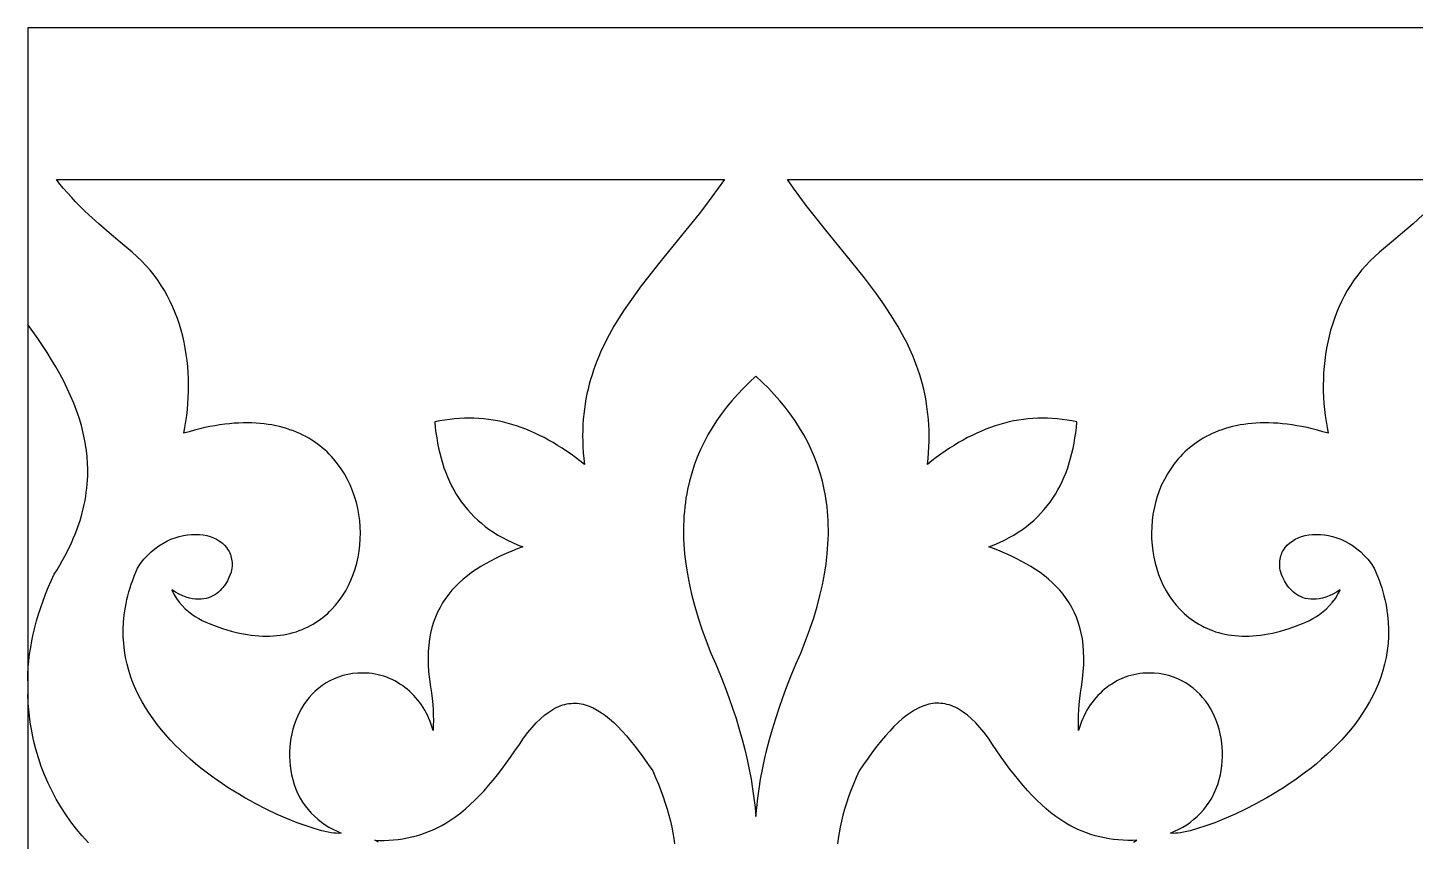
# Model space of a CAD drawing. Extents: x -53 to 63, y 3 to 43.
# Drawn here: x -53.04 to -24.54, y 26.06 to 42.78 of the extents above; entities that cross this region are included whole.
import ezdxf

# ---------------------------------------------------------------- set-up
doc = ezdxf.new("R2010")
doc.units = 0
doc.header["$MEASUREMENT"] = 0
doc.layers.get('0').update_dxf_attribs({"linetype": 'CONTINUOUS'})
doc.layers.add('LAYER_1', color=18, linetype='CONTINUOUS')

msp = doc.modelspace()

# ---------------------------------------------------------------- linework, layer by layer
msp.add_line((-53.042, 42.78), (-53.042, 2.794))
at = {"layer": 'LAYER_1'}
for points in [[(63.41, 42.78), (-53.042, 42.78)], [(-24.39, 38.937), (-24.59, 38.754), (-24.804, 38.567), (-25.033, 38.373), (-25.276, 38.17), (-25.376, 38.082), (-25.471, 37.99), (-25.561, 37.895), (-25.647, 37.798), (-25.727, 37.697), (-25.803, 37.593), (-25.874, 37.487), (-25.94, 37.379), (-26.002, 37.268), (-26.06, 37.155), (-26.113, 37.04), (-26.162, 36.923), (-26.206, 36.805), (-26.247, 36.685), (-26.283, 36.564), (-26.315, 36.442), (-26.343, 36.318), (-26.368, 36.194), (-26.388, 36.069), (-26.404, 35.943), (-26.417, 35.817), (-26.427, 35.691), (-26.432, 35.564), (-26.434, 35.438), (-26.433, 35.312), (-26.428, 35.186), (-26.42, 35.06), (-26.408, 34.936), (-26.394, 34.812), (-26.376, 34.689), (-26.355, 34.567), (-26.331, 34.447), (-26.443, 34.48), (-26.553, 34.51), (-26.661, 34.538), (-26.767, 34.563), (-26.871, 34.584), (-26.974, 34.603), (-27.074, 34.62), (-27.173, 34.633), (-27.271, 34.644), (-27.366, 34.652), (-27.459, 34.658), (-27.551, 34.661), (-27.641, 34.662), (-27.729, 34.66), (-27.816, 34.656), (-27.901, 34.65), (-27.983, 34.641), (-28.065, 34.631), (-28.144, 34.618), (-28.222, 34.602), (-28.297, 34.585), (-28.371, 34.566), (-28.444, 34.545), (-28.514, 34.521), (-28.583, 34.496), (-28.65, 34.469), (-28.716, 34.441), (-28.78, 34.41), (-28.842, 34.378), (-28.902, 34.344), (-28.96, 34.308), (-29.017, 34.271), (-29.072, 34.232), (-29.126, 34.192), (-29.178, 34.151), (-29.228, 34.108), (-29.276, 34.063), (-29.323, 34.018), (-29.368, 33.971), (-29.411, 33.923), (-29.493, 33.823), (-29.568, 33.719), (-29.636, 33.611), (-29.698, 33.5), (-29.753, 33.386), (-29.801, 33.268), (-29.844, 33.149), (-29.879, 33.027), (-29.909, 32.904), (-29.932, 32.779), (-29.948, 32.654), (-29.958, 32.528), (-29.962, 32.402), (-29.96, 32.276), (-29.951, 32.15), (-29.936, 32.026), (-29.915, 31.902), (-29.888, 31.781), (-29.855, 31.662), (-29.816, 31.545), (-29.77, 31.43), (-29.719, 31.32), (-29.662, 31.212), (-29.598, 31.109), (-29.529, 31.009), (-29.454, 30.915), (-29.373, 30.825), (-29.33, 30.783), (-29.286, 30.741), (-29.241, 30.701), (-29.194, 30.663), (-29.145, 30.626), (-29.096, 30.591), (-29.044, 30.557), (-28.992, 30.525), (-28.937, 30.495), (-28.882, 30.467), (-28.825, 30.44), (-28.767, 30.415), (-28.707, 30.392), (-28.646, 30.371), (-28.583, 30.352), (-28.519, 30.336), (-28.454, 30.321), (-28.387, 30.308), (-28.319, 30.298), (-28.249, 30.29), (-28.178, 30.284), (-28.106, 30.28), (-28.033, 30.279), (-27.958, 30.28), (-27.881, 30.284), (-27.804, 30.29), (-27.725, 30.299), (-27.644, 30.31), (-27.563, 30.324), (-27.479, 30.341), (-27.395, 30.36), (-27.309, 30.383), (-27.222, 30.408), (-27.134, 30.436), (-27.002, 30.481), (-26.861, 30.536), (-26.789, 30.567), (-26.717, 30.602), (-26.645, 30.641), (-26.573, 30.684), (-26.502, 30.732), (-26.433, 30.785), (-26.367, 30.843), (-26.303, 30.907), (-26.242, 30.978), (-26.185, 31.056), (-26.132, 31.141), (-26.107, 31.186), (-26.084, 31.233), (-26.163, 31.185), (-26.239, 31.144), (-26.313, 31.11), (-26.383, 31.083), (-26.45, 31.063), (-26.515, 31.048), (-26.577, 31.039), (-26.635, 31.036), (-26.692, 31.037), (-26.745, 31.043), (-26.796, 31.053), (-26.844, 31.068), (-26.89, 31.085), (-26.933, 31.106), (-26.973, 31.13), (-27.011, 31.157), (-27.047, 31.185), (-27.08, 31.216), (-27.111, 31.248), (-27.14, 31.281), (-27.166, 31.315), (-27.19, 31.349), (-27.232, 31.417), (-27.265, 31.483), (-27.291, 31.544), (-27.308, 31.596), (-27.318, 31.637), (-27.324, 31.677), (-27.328, 31.716), (-27.329, 31.753), (-27.328, 31.79), (-27.326, 31.826), (-27.321, 31.86), (-27.314, 31.894), (-27.305, 31.927), (-27.295, 31.958), (-27.282, 31.989), (-27.268, 32.019), (-27.252, 32.047), (-27.215, 32.101), (-27.172, 32.15), (-27.123, 32.194), (-27.069, 32.234), (-27.01, 32.269), (-26.947, 32.299), (-26.879, 32.324), (-26.808, 32.344), (-26.733, 32.359), (-26.656, 32.368), (-26.576, 32.371), (-26.494, 32.369), (-26.411, 32.361), (-26.327, 32.347), (-26.242, 32.327), (-26.157, 32.301), (-26.072, 32.269), (-25.988, 32.23), (-25.905, 32.185), (-25.823, 32.134), (-25.743, 32.075), (-25.665, 32.01), (-25.591, 31.938), (-25.519, 31.859), (-25.451, 31.772), (-25.387, 31.678), (-25.352, 31.595), (-25.319, 31.513), (-25.288, 31.431), (-25.26, 31.349), (-25.234, 31.269), (-25.21, 31.188), (-25.188, 31.109), (-25.169, 31.03), (-25.152, 30.951), (-25.138, 30.873), (-25.125, 30.796), (-25.115, 30.719), (-25.1, 30.567), (-25.093, 30.418), (-25.095, 30.27), (-25.104, 30.126), (-25.12, 29.983), (-25.143, 29.843), (-25.173, 29.706), (-25.209, 29.571), (-25.252, 29.438), (-25.301, 29.308), (-25.356, 29.18), (-25.416, 29.055), (-25.481, 28.932), (-25.551, 28.812), (-25.626, 28.694), (-25.705, 28.579), (-25.789, 28.466), (-25.876, 28.356), (-25.967, 28.249), (-26.062, 28.144), (-26.159, 28.041), (-26.26, 27.942), (-26.363, 27.845), (-26.468, 27.751), (-26.576, 27.659), (-26.685, 27.57), (-26.796, 27.484), (-26.908, 27.4), (-27.021, 27.32), (-27.135, 27.242), (-27.25, 27.166), (-27.364, 27.094), (-27.479, 27.024), (-27.593, 26.957), (-27.707, 26.893), (-27.82, 26.832), (-28.043, 26.718), (-28.259, 26.616), (-28.467, 26.525), (-28.664, 26.446), (-28.848, 26.379), (-29.018, 26.324), (-29.171, 26.281), (-29.305, 26.251), (-29.364, 26.24), (-29.418, 26.232), (-29.466, 26.228), (-29.508, 26.227), (-29.543, 26.228), (-29.573, 26.233), (-29.486, 26.27), (-29.401, 26.311), (-29.319, 26.356), (-29.239, 26.405), (-29.162, 26.459), (-29.089, 26.516), (-29.019, 26.578), (-28.952, 26.644), (-28.889, 26.715), (-28.83, 26.79), (-28.775, 26.87), (-28.725, 26.953), (-28.679, 27.042), (-28.638, 27.135), (-28.602, 27.232), (-28.571, 27.334), (-28.548, 27.427), (-28.53, 27.52), (-28.517, 27.614), (-28.509, 27.709), (-28.504, 27.804), (-28.505, 27.9), (-28.51, 27.995), (-28.519, 28.089), (-28.533, 28.183), (-28.552, 28.275), (-28.574, 28.367), (-28.602, 28.457), (-28.633, 28.545), (-28.669, 28.631), (-28.709, 28.714), (-28.753, 28.795), (-28.801, 28.873), (-28.854, 28.948), (-28.911, 29.02), (-28.972, 29.088), (-29.037, 29.152), (-29.106, 29.212), (-29.179, 29.267), (-29.256, 29.318), (-29.337, 29.364), (-29.422, 29.404), (-29.511, 29.439), (-29.604, 29.469), (-29.7, 29.492), (-29.801, 29.509), (-29.905, 29.519), (-30.013, 29.522), (-30.077, 29.521), (-30.14, 29.517), (-30.203, 29.509), (-30.265, 29.5), (-30.326, 29.487), (-30.386, 29.472), (-30.445, 29.454), (-30.503, 29.434), (-30.561, 29.411), (-30.617, 29.386), (-30.672, 29.358), (-30.725, 29.328), (-30.778, 29.296), (-30.829, 29.262), (-30.878, 29.225), (-30.927, 29.187), (-30.973, 29.147), (-31.018, 29.104), (-31.062, 29.06), (-31.104, 29.014), (-31.144, 28.966), (-31.183, 28.916), (-31.219, 28.865), (-31.254, 28.812), (-31.287, 28.758), (-31.318, 28.702), (-31.347, 28.645), (-31.374, 28.586), (-31.398, 28.526), (-31.421, 28.465), (-31.441, 28.403), (-31.459, 28.339), (-31.463, 28.44), (-31.464, 28.545), (-31.463, 28.653), (-31.457, 28.764), (-31.449, 28.878), (-31.437, 28.996), (-31.421, 29.116), (-31.401, 29.241), (-31.379, 29.397), (-31.363, 29.547), (-31.354, 29.692), (-31.351, 29.832), (-31.355, 29.967), (-31.365, 30.096), (-31.381, 30.221), (-31.404, 30.34), (-31.432, 30.455), (-31.465, 30.566), (-31.505, 30.672), (-31.549, 30.773), (-31.599, 30.871), (-31.653, 30.964), (-31.713, 31.054), (-31.777, 31.14), (-31.845, 31.222), (-31.918, 31.301), (-31.995, 31.377), (-32.076, 31.449), (-32.161, 31.518), (-32.25, 31.584), (-32.342, 31.648), (-32.437, 31.708), (-32.536, 31.767), (-32.638, 31.822), (-32.742, 31.876), (-32.85, 31.927), (-32.96, 31.977), (-33.072, 32.024), (-33.186, 32.07), (-33.303, 32.114), (-33.193, 32.157), (-33.087, 32.203), (-32.984, 32.252), (-32.886, 32.303), (-32.791, 32.357), (-32.701, 32.414), (-32.614, 32.473), (-32.53, 32.534), (-32.45, 32.599), (-32.374, 32.665), (-32.301, 32.734), (-32.232, 32.806), (-32.166, 32.88), (-32.103, 32.956), (-32.044, 33.034), (-31.988, 33.115), (-31.935, 33.198), (-31.885, 33.283), (-31.839, 33.37), (-31.795, 33.459), (-31.755, 33.551), (-31.717, 33.644), (-31.682, 33.739), (-31.651, 33.837), (-31.622, 33.936), (-31.595, 34.037), (-31.572, 34.14), (-31.551, 34.244), (-31.533, 34.351), (-31.517, 34.459), (-31.504, 34.569), (-31.493, 34.68), (-31.595, 34.702), (-31.697, 34.72), (-31.798, 34.734), (-31.899, 34.745), (-32, 34.753), (-32.1, 34.758), (-32.199, 34.759), (-32.298, 34.757), (-32.397, 34.752), (-32.495, 34.744), (-32.593, 34.733), (-32.691, 34.718), (-32.788, 34.7), (-32.884, 34.68), (-32.98, 34.656), (-33.076, 34.629), (-33.172, 34.599), (-33.267, 34.566), (-33.362, 34.53), (-33.456, 34.491), (-33.55, 34.45), (-33.644, 34.405), (-33.738, 34.358), (-33.831, 34.308), (-33.924, 34.255), (-34.016, 34.199), (-34.108, 34.14), (-34.2, 34.079), (-34.292, 34.015), (-34.383, 33.949), (-34.474, 33.88), (-34.565, 33.808), (-34.552, 33.929), (-34.542, 34.049), (-34.535, 34.167), (-34.531, 34.283), (-34.53, 34.398), (-34.531, 34.511), (-34.536, 34.622), (-34.543, 34.731), (-34.553, 34.839), (-34.566, 34.945), (-34.581, 35.05), (-34.598, 35.153), (-34.619, 35.255), (-34.641, 35.355), (-34.666, 35.454), (-34.693, 35.552), (-34.722, 35.649), (-34.753, 35.745), (-34.787, 35.839), (-34.822, 35.932), (-34.86, 36.025), (-34.899, 36.116), (-34.983, 36.296), (-35.074, 36.472), (-35.171, 36.645), (-35.274, 36.816), (-35.382, 36.984), (-35.495, 37.151), (-35.613, 37.316), (-35.734, 37.479), (-35.859, 37.642), (-36.117, 37.966), (-36.382, 38.292), (-36.651, 38.621), (-36.92, 38.957), (-37.053, 39.129), (-37.184, 39.303), (-37.314, 39.481), (-37.441, 39.662), (-23.721, 39.662)], [(-51.796, 26.036), (-51.922, 26.173), (-52.042, 26.315), (-52.155, 26.462), (-52.262, 26.614), (-52.362, 26.769), (-52.456, 26.929), (-52.543, 27.092), (-52.624, 27.259), (-52.697, 27.43), (-52.764, 27.604), (-52.824, 27.78), (-52.877, 27.96), (-52.922, 28.142), (-52.961, 28.327), (-52.992, 28.513), (-53.016, 28.702), (-53.033, 28.893), (-53.042, 29.085), (-53.042, 26.033)], [(-45.84, 26.043), (-45.915, 26.086), (-45.82, 26.082), (-45.724, 26.081), (-45.628, 26.085), (-45.532, 26.091), (-45.436, 26.102), (-45.341, 26.115), (-45.246, 26.133), (-45.152, 26.153), (-45.059, 26.177), (-44.968, 26.204), (-44.878, 26.235), (-44.789, 26.269), (-44.702, 26.306), (-44.617, 26.346), (-44.535, 26.39), (-44.455, 26.436), (-44.351, 26.502), (-44.249, 26.574), (-44.15, 26.65), (-44.051, 26.731), (-43.954, 26.818), (-43.859, 26.909), (-43.764, 27.004), (-43.671, 27.104), (-43.578, 27.209), (-43.486, 27.318), (-43.395, 27.431), (-43.305, 27.548), (-43.214, 27.669), (-43.124, 27.794), (-43.035, 27.923), (-42.945, 28.055), (-42.857, 28.182), (-42.769, 28.298), (-42.683, 28.403), (-42.597, 28.498), (-42.512, 28.582), (-42.427, 28.656), (-42.343, 28.72), (-42.301, 28.748), (-42.259, 28.774), (-42.217, 28.797), (-42.175, 28.818), (-42.133, 28.836), (-42.092, 28.853), (-42.05, 28.866), (-42.008, 28.878), (-41.967, 28.887), (-41.926, 28.894), (-41.884, 28.898), (-41.843, 28.901), (-41.801, 28.901), (-41.76, 28.899), (-41.718, 28.894), (-41.677, 28.888), (-41.635, 28.879), (-41.594, 28.868), (-41.511, 28.84), (-41.428, 28.804), (-41.344, 28.759), (-41.26, 28.707), (-41.176, 28.646), (-41.091, 28.578), (-41.006, 28.503), (-40.92, 28.42), (-40.834, 28.329), (-40.747, 28.232), (-40.659, 28.128), (-40.57, 28.017), (-40.481, 27.899), (-40.39, 27.775), (-40.299, 27.645), (-40.206, 27.509), (-40.146, 27.373), (-40.09, 27.239), (-40.038, 27.107), (-39.991, 26.977), (-39.947, 26.849), (-39.908, 26.723), (-39.874, 26.599), (-39.843, 26.477), (-39.816, 26.357), (-39.793, 26.239), (-39.774, 26.123), (-39.759, 26.009)], [(-30.334, 26.043), (-30.26, 26.086), (-30.355, 26.082), (-30.451, 26.081), (-30.547, 26.085), (-30.643, 26.091), (-30.739, 26.102), (-30.834, 26.115), (-30.929, 26.133), (-31.023, 26.153), (-31.116, 26.177), (-31.207, 26.204), (-31.298, 26.235), (-31.386, 26.269), (-31.473, 26.306), (-31.558, 26.346), (-31.641, 26.39), (-31.721, 26.436), (-31.824, 26.502), (-31.926, 26.574), (-32.026, 26.65), (-32.124, 26.731), (-32.221, 26.818), (-32.316, 26.909), (-32.411, 27.004), (-32.504, 27.104), (-32.596, 27.209), (-32.688, 27.318), (-32.778, 27.431), (-32.868, 27.548), (-32.958, 27.669), (-33.047, 27.794), (-33.136, 27.923), (-33.225, 28.055), (-33.313, 28.182), (-33.401, 28.298), (-33.487, 28.403), (-33.573, 28.498), (-33.658, 28.582), (-33.743, 28.656), (-33.828, 28.72), (-33.87, 28.748), (-33.912, 28.774), (-33.953, 28.797), (-33.995, 28.818), (-34.037, 28.836), (-34.079, 28.853), (-34.12, 28.866), (-34.162, 28.878), (-34.203, 28.887), (-34.245, 28.894), (-34.286, 28.898), (-34.328, 28.901), (-34.369, 28.901), (-34.411, 28.899), (-34.452, 28.894), (-34.494, 28.888), (-34.535, 28.879), (-34.577, 28.868), (-34.66, 28.84), (-34.743, 28.804), (-34.827, 28.759), (-34.911, 28.707), (-34.996, 28.646), (-35.08, 28.578), (-35.166, 28.503), (-35.252, 28.42), (-35.338, 28.329), (-35.426, 28.232), (-35.514, 28.128), (-35.603, 28.017), (-35.693, 27.899), (-35.783, 27.775), (-35.875, 27.645), (-35.968, 27.509), (-36.028, 27.373), (-36.084, 27.239), (-36.136, 27.107), (-36.183, 26.977), (-36.226, 26.849), (-36.265, 26.723), (-36.3, 26.599), (-36.33, 26.477), (-36.357, 26.357), (-36.38, 26.239), (-36.399, 26.123), (-36.414, 26.009)]]:
    msp.add_lwpolyline(points, dxfattribs=at)
for points in [[(-52.454, 39.662), (-38.734, 39.662), (-38.861, 39.481), (-38.99, 39.303), (-39.122, 39.129), (-39.255, 38.957), (-39.524, 38.621), (-39.793, 38.292), (-40.058, 37.966), (-40.316, 37.642), (-40.44, 37.479), (-40.562, 37.316), (-40.679, 37.151), (-40.793, 36.984), (-40.901, 36.816), (-41.004, 36.645), (-41.101, 36.472), (-41.192, 36.296), (-41.276, 36.116), (-41.315, 36.025), (-41.353, 35.932), (-41.388, 35.839), (-41.422, 35.745), (-41.453, 35.649), (-41.482, 35.552), (-41.509, 35.454), (-41.534, 35.355), (-41.556, 35.255), (-41.577, 35.153), (-41.594, 35.05), (-41.609, 34.945), (-41.622, 34.839), (-41.632, 34.731), (-41.639, 34.622), (-41.644, 34.511), (-41.645, 34.398), (-41.644, 34.283), (-41.64, 34.167), (-41.633, 34.049), (-41.623, 33.929), (-41.61, 33.808), (-41.7, 33.88), (-41.792, 33.949), (-41.883, 34.015), (-41.975, 34.079), (-42.066, 34.14), (-42.159, 34.199), (-42.251, 34.255), (-42.344, 34.308), (-42.437, 34.358), (-42.531, 34.405), (-42.624, 34.45), (-42.719, 34.491), (-42.813, 34.53), (-42.908, 34.566), (-43.003, 34.599), (-43.098, 34.629), (-43.194, 34.656), (-43.291, 34.68), (-43.387, 34.7), (-43.484, 34.718), (-43.582, 34.733), (-43.68, 34.744), (-43.778, 34.752), (-43.877, 34.757), (-43.976, 34.759), (-44.075, 34.758), (-44.175, 34.753), (-44.276, 34.745), (-44.376, 34.734), (-44.478, 34.72), (-44.58, 34.702), (-44.682, 34.68), (-44.671, 34.569), (-44.658, 34.459), (-44.642, 34.351), (-44.624, 34.244), (-44.603, 34.14), (-44.58, 34.037), (-44.553, 33.936), (-44.524, 33.837), (-44.493, 33.739), (-44.458, 33.644), (-44.42, 33.551), (-44.38, 33.459), (-44.336, 33.37), (-44.29, 33.283), (-44.24, 33.198), (-44.187, 33.115), (-44.131, 33.034), (-44.072, 32.956), (-44.009, 32.88), (-43.943, 32.806), (-43.874, 32.734), (-43.801, 32.665), (-43.725, 32.599), (-43.645, 32.534), (-43.562, 32.473), (-43.474, 32.414), (-43.384, 32.357), (-43.289, 32.303), (-43.191, 32.252), (-43.089, 32.203), (-42.983, 32.157), (-42.873, 32.114), (-42.989, 32.07), (-43.103, 32.024), (-43.216, 31.977), (-43.325, 31.927), (-43.433, 31.876), (-43.537, 31.822), (-43.639, 31.767), (-43.737, 31.708), (-43.833, 31.648), (-43.925, 31.584), (-44.013, 31.518), (-44.098, 31.449), (-44.179, 31.377), (-44.256, 31.301), (-44.329, 31.222), (-44.397, 31.14), (-44.461, 31.054), (-44.521, 30.964), (-44.575, 30.871), (-44.625, 30.773), (-44.669, 30.672), (-44.708, 30.566), (-44.741, 30.455), (-44.769, 30.34), (-44.791, 30.221), (-44.807, 30.096), (-44.817, 29.967), (-44.821, 29.832), (-44.818, 29.692), (-44.808, 29.547), (-44.792, 29.397), (-44.769, 29.241), (-44.751, 29.116), (-44.736, 28.996), (-44.725, 28.878), (-44.717, 28.764), (-44.712, 28.653), (-44.71, 28.545), (-44.712, 28.44), (-44.716, 28.339), (-44.734, 28.403), (-44.754, 28.465), (-44.776, 28.526), (-44.801, 28.586), (-44.828, 28.645), (-44.857, 28.702), (-44.888, 28.758), (-44.921, 28.812), (-44.955, 28.865), (-44.992, 28.916), (-45.03, 28.966), (-45.071, 29.014), (-45.113, 29.06), (-45.156, 29.104), (-45.201, 29.147), (-45.248, 29.187), (-45.296, 29.225), (-45.346, 29.262), (-45.397, 29.296), (-45.449, 29.328), (-45.502, 29.358), (-45.557, 29.386), (-45.613, 29.411), (-45.67, 29.434), (-45.728, 29.454), (-45.787, 29.472), (-45.846, 29.487), (-45.907, 29.5), (-45.969, 29.509), (-46.031, 29.517), (-46.094, 29.521), (-46.158, 29.522), (-46.266, 29.519), (-46.37, 29.509), (-46.471, 29.492), (-46.568, 29.469), (-46.661, 29.439), (-46.75, 29.404), (-46.835, 29.364), (-46.916, 29.318), (-46.993, 29.267), (-47.067, 29.212), (-47.136, 29.152), (-47.201, 29.088), (-47.261, 29.02), (-47.318, 28.948), (-47.371, 28.873), (-47.419, 28.795), (-47.463, 28.714), (-47.503, 28.631), (-47.539, 28.545), (-47.57, 28.457), (-47.597, 28.367), (-47.62, 28.275), (-47.638, 28.183), (-47.652, 28.089), (-47.661, 27.995), (-47.666, 27.9), (-47.666, 27.804), (-47.662, 27.709), (-47.653, 27.614), (-47.64, 27.52), (-47.622, 27.427), (-47.599, 27.334), (-47.569, 27.232), (-47.534, 27.135), (-47.494, 27.042), (-47.448, 26.953), (-47.398, 26.87), (-47.344, 26.79), (-47.285, 26.715), (-47.222, 26.644), (-47.156, 26.578), (-47.086, 26.516), (-47.012, 26.459), (-46.936, 26.405), (-46.856, 26.356), (-46.774, 26.311), (-46.689, 26.27), (-46.602, 26.233), (-46.631, 26.228), (-46.667, 26.227), (-46.709, 26.228), (-46.757, 26.232), (-46.81, 26.24), (-46.87, 26.251), (-47.004, 26.281), (-47.157, 26.324), (-47.326, 26.379), (-47.511, 26.446), (-47.708, 26.525), (-47.916, 26.616), (-48.132, 26.718), (-48.355, 26.832), (-48.468, 26.893), (-48.581, 26.957), (-48.696, 27.024), (-48.81, 27.094), (-48.925, 27.166), (-49.04, 27.242), (-49.154, 27.32), (-49.267, 27.4), (-49.379, 27.484), (-49.49, 27.57), (-49.599, 27.659), (-49.706, 27.751), (-49.812, 27.845), (-49.915, 27.942), (-50.015, 28.041), (-50.113, 28.144), (-50.207, 28.249), (-50.298, 28.356), (-50.386, 28.466), (-50.469, 28.579), (-50.549, 28.694), (-50.624, 28.812), (-50.694, 28.932), (-50.759, 29.055), (-50.819, 29.18), (-50.874, 29.308), (-50.923, 29.438), (-50.965, 29.571), (-51.002, 29.706), (-51.032, 29.843), (-51.055, 29.983), (-51.071, 30.126), (-51.08, 30.27), (-51.081, 30.418), (-51.075, 30.567), (-51.06, 30.719), (-51.05, 30.796), (-51.037, 30.873), (-51.022, 30.951), (-51.006, 31.03), (-50.986, 31.109), (-50.965, 31.188), (-50.941, 31.269), (-50.915, 31.349), (-50.887, 31.431), (-50.856, 31.513), (-50.823, 31.595), (-50.787, 31.678), (-50.723, 31.772), (-50.655, 31.859), (-50.583, 31.938), (-50.508, 32.01), (-50.43, 32.075), (-50.35, 32.134), (-50.268, 32.185), (-50.185, 32.23), (-50.101, 32.269), (-50.016, 32.301), (-49.931, 32.327), (-49.846, 32.347), (-49.762, 32.361), (-49.679, 32.369), (-49.597, 32.371), (-49.517, 32.368), (-49.44, 32.359), (-49.366, 32.344), (-49.295, 32.324), (-49.227, 32.299), (-49.164, 32.269), (-49.105, 32.234), (-49.051, 32.194), (-49.002, 32.15), (-48.959, 32.101), (-48.923, 32.047), (-48.907, 32.019), (-48.893, 31.989), (-48.88, 31.958), (-48.87, 31.927), (-48.861, 31.894), (-48.854, 31.86), (-48.849, 31.826), (-48.847, 31.79), (-48.846, 31.753), (-48.847, 31.716), (-48.851, 31.677), (-48.857, 31.637), (-48.867, 31.596), (-48.884, 31.544), (-48.909, 31.483), (-48.942, 31.417), (-48.984, 31.349), (-49.008, 31.315), (-49.034, 31.281), (-49.062, 31.248), (-49.093, 31.216), (-49.126, 31.185), (-49.161, 31.157), (-49.199, 31.13), (-49.239, 31.106), (-49.282, 31.085), (-49.328, 31.068), (-49.376, 31.053), (-49.426, 31.043), (-49.479, 31.037), (-49.535, 31.036), (-49.594, 31.039), (-49.656, 31.048), (-49.72, 31.063), (-49.787, 31.083), (-49.857, 31.11), (-49.93, 31.144), (-50.007, 31.185), (-50.086, 31.233), (-50.063, 31.186), (-50.039, 31.141), (-49.987, 31.056), (-49.93, 30.978), (-49.87, 30.907), (-49.807, 30.843), (-49.74, 30.785), (-49.672, 30.732), (-49.602, 30.684), (-49.53, 30.641), (-49.458, 30.602), (-49.386, 30.567), (-49.314, 30.536), (-49.173, 30.481), (-49.041, 30.436), (-48.953, 30.408), (-48.866, 30.383), (-48.78, 30.36), (-48.696, 30.341), (-48.613, 30.324), (-48.531, 30.31), (-48.45, 30.299), (-48.371, 30.29), (-48.294, 30.284), (-48.217, 30.28), (-48.142, 30.279), (-48.069, 30.28), (-47.996, 30.284), (-47.926, 30.29), (-47.856, 30.298), (-47.788, 30.308), (-47.721, 30.321), (-47.656, 30.336), (-47.592, 30.352), (-47.529, 30.371), (-47.468, 30.392), (-47.408, 30.415), (-47.35, 30.44), (-47.293, 30.467), (-47.237, 30.495), (-47.183, 30.525), (-47.13, 30.557), (-47.079, 30.591), (-47.029, 30.626), (-46.981, 30.663), (-46.934, 30.701), (-46.888, 30.741), (-46.844, 30.783), (-46.801, 30.825), (-46.72, 30.915), (-46.645, 31.009), (-46.576, 31.109), (-46.512, 31.212), (-46.455, 31.32), (-46.403, 31.43), (-46.358, 31.545), (-46.318, 31.662), (-46.285, 31.781), (-46.258, 31.902), (-46.237, 32.026), (-46.222, 32.15), (-46.213, 32.276), (-46.211, 32.402), (-46.214, 32.528), (-46.224, 32.654), (-46.241, 32.779), (-46.264, 32.904), (-46.293, 33.027), (-46.328, 33.149), (-46.37, 33.268), (-46.419, 33.386), (-46.474, 33.5), (-46.536, 33.611), (-46.604, 33.719), (-46.679, 33.823), (-46.76, 33.923), (-46.804, 33.971), (-46.849, 34.018), (-46.895, 34.063), (-46.943, 34.108), (-46.993, 34.151), (-47.045, 34.192), (-47.099, 34.232), (-47.154, 34.271), (-47.21, 34.308), (-47.269, 34.344), (-47.329, 34.378), (-47.391, 34.41), (-47.455, 34.441), (-47.52, 34.469), (-47.587, 34.496), (-47.656, 34.521), (-47.727, 34.545), (-47.799, 34.566), (-47.873, 34.585), (-47.949, 34.602), (-48.026, 34.618), (-48.106, 34.631), (-48.187, 34.641), (-48.27, 34.65), (-48.354, 34.656), (-48.441, 34.66), (-48.529, 34.662), (-48.619, 34.661), (-48.711, 34.658), (-48.804, 34.652), (-48.9, 34.644), (-48.997, 34.633), (-49.096, 34.62), (-49.197, 34.603), (-49.299, 34.584), (-49.403, 34.563), (-49.51, 34.538), (-49.618, 34.51), (-49.728, 34.48), (-49.839, 34.447), (-49.816, 34.567), (-49.795, 34.689), (-49.778, 34.812), (-49.763, 34.936), (-49.752, 35.06), (-49.744, 35.186), (-49.74, 35.312), (-49.739, 35.438), (-49.741, 35.564), (-49.747, 35.691), (-49.756, 35.817), (-49.769, 35.943), (-49.786, 36.069), (-49.806, 36.194), (-49.831, 36.318), (-49.859, 36.442), (-49.891, 36.564), (-49.928, 36.685), (-49.968, 36.805), (-50.013, 36.923), (-50.062, 37.04), (-50.115, 37.155), (-50.172, 37.268), (-50.234, 37.379), (-50.301, 37.487), (-50.372, 37.593), (-50.448, 37.697), (-50.528, 37.798), (-50.614, 37.895), (-50.704, 37.99), (-50.799, 38.082), (-50.899, 38.17), (-51.142, 38.373), (-51.371, 38.567), (-51.585, 38.754), (-51.785, 38.937), (-51.88, 39.027), (-51.972, 39.117), (-52.06, 39.206), (-52.146, 39.296), (-52.227, 39.386), (-52.306, 39.477), (-52.382, 39.569)], [(-53.042, 29.36), (-53.039, 29.496), (-53.031, 29.632), (-53.019, 29.769), (-53.003, 29.906), (-52.982, 30.043), (-52.958, 30.18), (-52.929, 30.318), (-52.896, 30.456), (-52.86, 30.593), (-52.819, 30.731), (-52.775, 30.868), (-52.727, 31.005), (-52.675, 31.142), (-52.62, 31.278), (-52.562, 31.414), (-52.5, 31.55), (-52.441, 31.643), (-52.385, 31.736), (-52.332, 31.829), (-52.281, 31.921), (-52.233, 32.012), (-52.189, 32.103), (-52.146, 32.193), (-52.107, 32.283), (-52.07, 32.372), (-52.036, 32.461), (-52.004, 32.549), (-51.975, 32.637), (-51.948, 32.724), (-51.924, 32.81), (-51.902, 32.897), (-51.883, 32.982), (-51.866, 33.068), (-51.851, 33.152), (-51.839, 33.237), (-51.828, 33.321), (-51.82, 33.404), (-51.815, 33.487), (-51.811, 33.57), (-51.809, 33.652), (-51.81, 33.734), (-51.812, 33.815), (-51.823, 33.977), (-51.842, 34.137), (-51.868, 34.295), (-51.901, 34.453), (-51.94, 34.609), (-51.986, 34.763), (-52.039, 34.916), (-52.097, 35.069), (-52.161, 35.22), (-52.23, 35.37), (-52.304, 35.519), (-52.383, 35.667), (-52.466, 35.814), (-52.554, 35.96), (-52.645, 36.106), (-52.74, 36.25), (-52.838, 36.395), (-52.939, 36.538), (-53.042, 36.681)], [(-38.087, 35.623), (-38.218, 35.5), (-38.344, 35.375), (-38.465, 35.247), (-38.58, 35.116), (-38.69, 34.982), (-38.794, 34.845), (-38.893, 34.705), (-38.985, 34.562), (-39.071, 34.415), (-39.151, 34.265), (-39.225, 34.112), (-39.292, 33.955), (-39.352, 33.794), (-39.406, 33.63), (-39.452, 33.462), (-39.491, 33.29), (-39.508, 33.202), (-39.523, 33.114), (-39.536, 33.024), (-39.547, 32.933), (-39.556, 32.842), (-39.564, 32.749), (-39.569, 32.655), (-39.573, 32.56), (-39.574, 32.465), (-39.573, 32.367), (-39.571, 32.269), (-39.566, 32.17), (-39.55, 31.968), (-39.526, 31.762), (-39.494, 31.55), (-39.452, 31.334), (-39.402, 31.114), (-39.343, 30.888), (-39.274, 30.657), (-39.196, 30.421), (-39.109, 30.18), (-39.011, 29.933), (-38.91, 29.701), (-38.815, 29.472), (-38.726, 29.245), (-38.643, 29.022), (-38.566, 28.802), (-38.495, 28.585), (-38.43, 28.37), (-38.37, 28.159), (-38.316, 27.95), (-38.267, 27.745), (-38.224, 27.542), (-38.186, 27.342), (-38.154, 27.145), (-38.127, 26.951), (-38.104, 26.759), (-38.087, 26.571), (-38.07, 26.759), (-38.048, 26.951), (-38.021, 27.145), (-37.989, 27.342), (-37.951, 27.542), (-37.908, 27.745), (-37.859, 27.95), (-37.805, 28.159), (-37.745, 28.37), (-37.68, 28.585), (-37.609, 28.802), (-37.532, 29.022), (-37.449, 29.245), (-37.36, 29.472), (-37.265, 29.701), (-37.163, 29.933), (-37.066, 30.18), (-36.978, 30.421), (-36.9, 30.657), (-36.831, 30.888), (-36.771, 31.114), (-36.721, 31.334), (-36.679, 31.55), (-36.646, 31.762), (-36.622, 31.968), (-36.613, 32.07), (-36.607, 32.17), (-36.602, 32.269), (-36.599, 32.367), (-36.599, 32.465), (-36.6, 32.56), (-36.604, 32.655), (-36.609, 32.749), (-36.616, 32.842), (-36.626, 32.933), (-36.637, 33.024), (-36.65, 33.114), (-36.665, 33.202), (-36.682, 33.29), (-36.721, 33.462), (-36.768, 33.63), (-36.821, 33.794), (-36.882, 33.955), (-36.949, 34.112), (-37.023, 34.265), (-37.103, 34.415), (-37.189, 34.562), (-37.282, 34.705), (-37.38, 34.845), (-37.485, 34.982), (-37.595, 35.116), (-37.71, 35.247), (-37.831, 35.375), (-37.957, 35.5)]]:
    msp.add_lwpolyline(points, close=True, dxfattribs=at)

doc.saveas('drawing.dxf')
